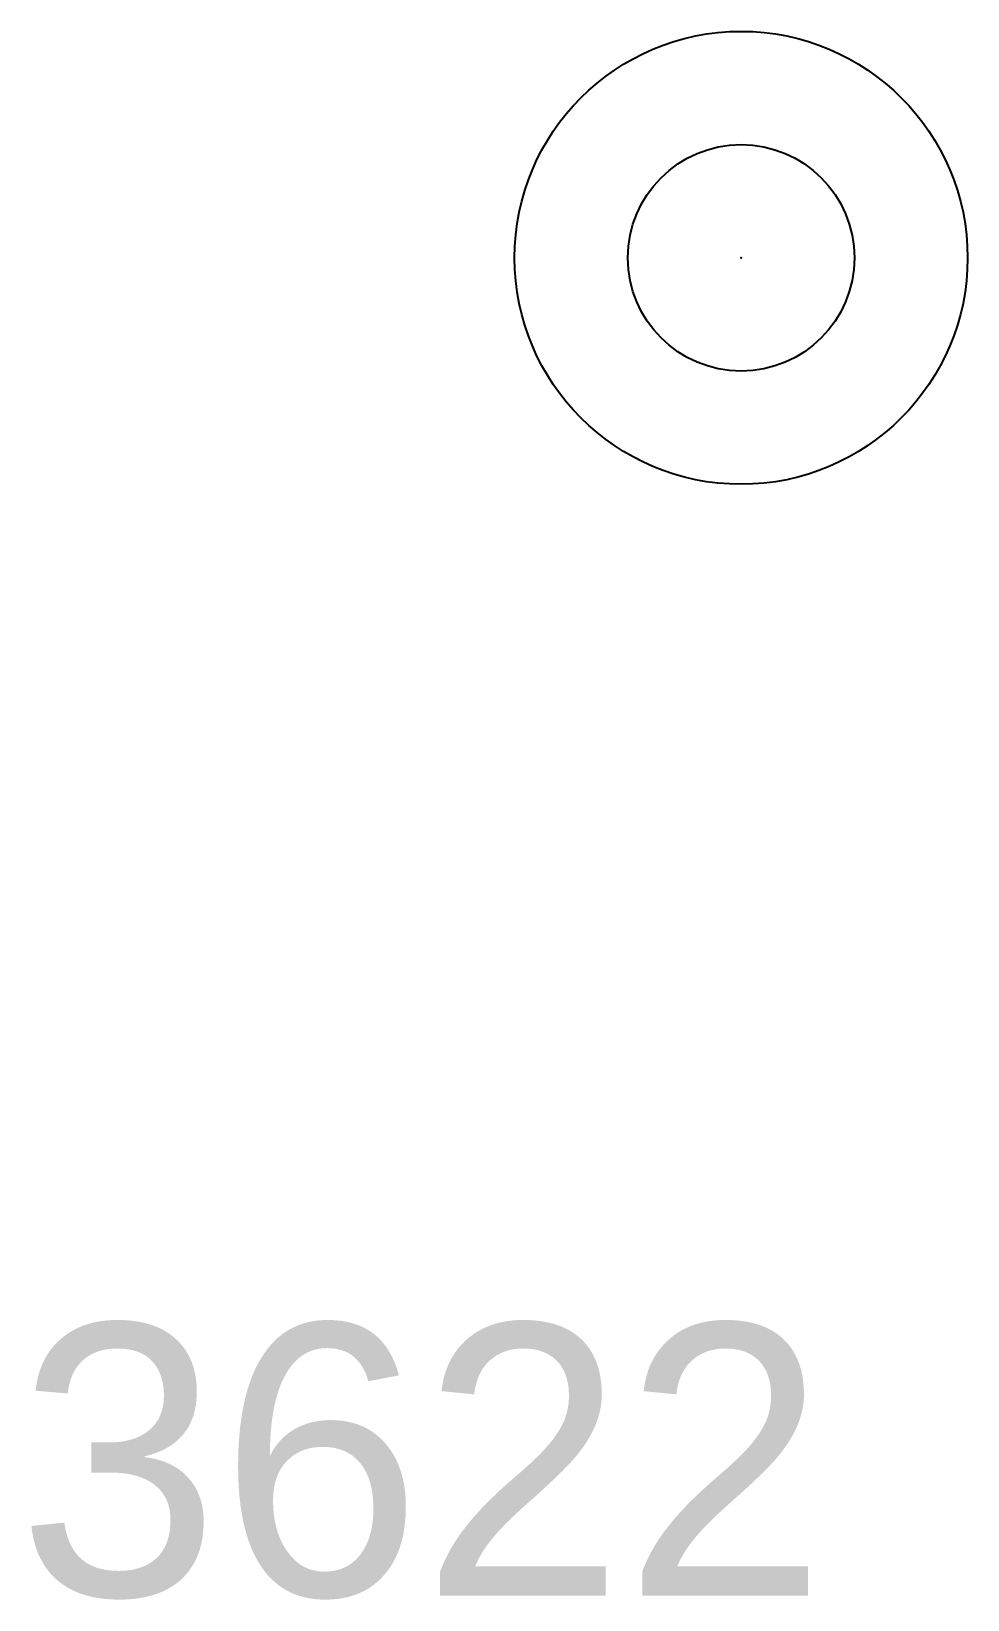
# Model space of a CAD drawing. Extents: x -1 to 151815, y -1 to 243817.
# Drawn here: x 151533.267 to 151534.3, y 243165.799 to 243167.53 of the extents above; entities that cross this region are included whole.
import ezdxf
from ezdxf.enums import TextEntityAlignment as Align

# ---------------------------------------------------------------- set-up
doc = ezdxf.new("R2010")
doc.units = 0
doc.header["$PDSIZE"] = 0.4
doc.layers.add('C1610_0', color=7, linetype='Continuous')
doc.styles.add('HEBTXT', font='HEBTXT')

# ---------------------------------------------------------------- blocks, each defined once
blk = doc.blocks.new('C1610')
for radius in [1, 0.5]:
    blk.add_circle((0, 0, 1), radius)
at = {"color": 255}
blk.add_point((0, 0), dxfattribs=at)
at = {"style": 'HEBTXT'}
blk.add_attdef('POINT_NAME', text='', height=1.2, dxfattribs=at).set_placement((0, 1.5), align=Align.BOTTOM_CENTER)
blk.add_attdef('MARK_DESC', text='', height=1.2, dxfattribs=at).set_placement((0.0326, -1.7349), align=Align.TOP_CENTER)
at = {"style": 'HEBTXT', "flags": 1}
for tag, p in [('MARK', (0, -4.2639)), ('CLASS', (0, -5.7639)), ('SOURCE', (0, -7.2639)), ('TOPO', (0, -8.7639)), ('HEIGHT', (0, -10.2639)), ('COMMENT', (0, -11.7639))]:
    blk.add_attdef(tag, text='', height=1, dxfattribs=at).set_placement(p, align=Align.MIDDLE)

msp = doc.modelspace()

# ---------------------------------------------------------------- block references
at = {"layer": 'C1610_0'}
ref = msp.add_blockref('C1610', (151534.05, 243167.28), dxfattribs=dict(at, xscale=0.25, yscale=0.25, zscale=0.25))
ref.add_attrib('POINT_NAME', '3622', dxfattribs={"layer": '0', "height": 0.3, "style": 'HEBTXT'}).set_placement((151533.6976, 243165.713), align=Align.BOTTOM_CENTER)

doc.saveas('drawing.dxf')
